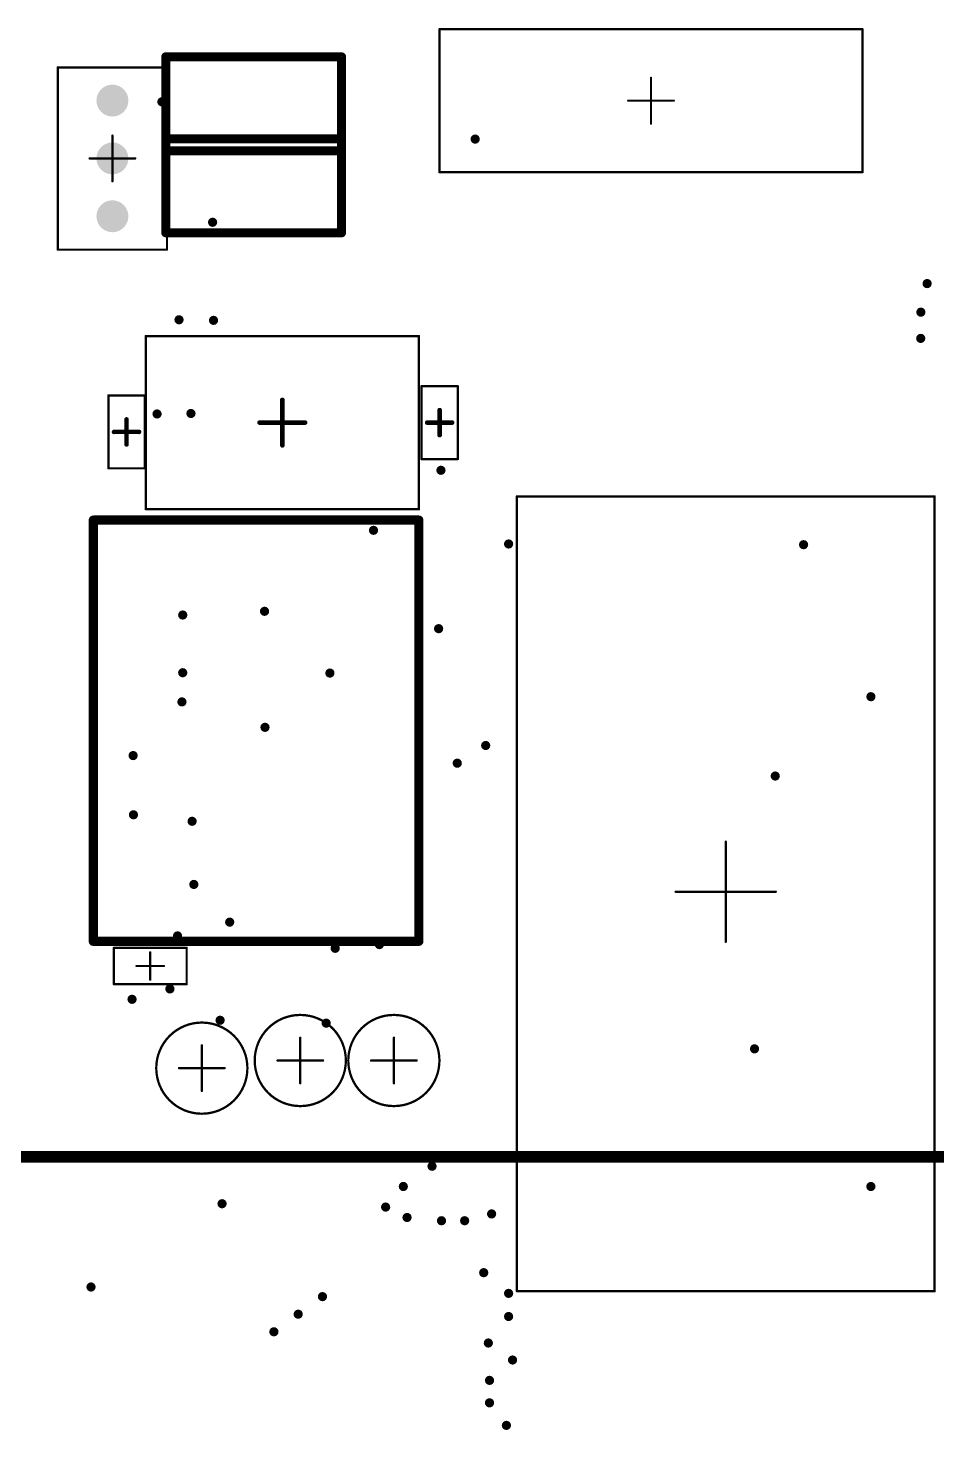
# Model space of a CAD drawing. Header units: inches. Extents: x -0.46 to 4.93, y -0.49 to 6.86.
# Drawn here: x 0.525 to 1.311, y 1.397 to 2.609 of the extents above; entities that cross this region are included whole.
import ezdxf

# ---------------------------------------------------------------- set-up
doc = ezdxf.new("R2010")
doc.units = ezdxf.units.IN
doc.header["$MEASUREMENT"] = 0
for name, color, linetype in [('Dimensions', 56, 'Continuous'), ('Pad Holes', 156, 'Continuous'), ('Top Courtyard', 56, 'Continuous'), ('Via Holes', 16, 'Continuous')]:
    doc.layers.add(name, color=color, linetype=linetype)

# ---------------------------------------------------------------- blocks, each defined once
blk = doc.blocks.new('416131160801_68')
at = {"layer": 'Top Courtyard'}
for points in [[(-0.0618, -0.1829, 0.00197, 0.00197, 0), (-0.0618, 0.1829, 0.00197, 0.00197, 0)], [(0.0618, 0.1829, 0.00197, 0.00197, 0), (-0.0618, 0.1829, 0.00197, 0.00197, 0)], [(0.0618, -0.1829, 0.00197, 0.00197, 0), (0.0618, 0.1829, 0.00197, 0.00197, 0)], [(0, -0.0197, 0.00197, 0.00197, 0), (0, 0.0197, 0.00197, 0.00197, 0)], [(0.0197, 0, 0.00197, 0.00197, 0), (-0.0197, 0, 0.00197, 0.00197, 0)], [(0.0618, -0.1829, 0.00197, 0.00197, 0), (-0.0618, -0.1829, 0.00197, 0.00197, 0)]]:
    blk.add_lwpolyline(points, format="xyseb", dxfattribs=at)
for points in [[(-0.0623, 0.1829, 0.000984, 0.000984, 1), (-0.0613, 0.1829, 0.000984, 0.000984, 1)], [(-0.0623, 0.1829, 0.000984, 0.000984, 1), (-0.0613, 0.1829, 0.000984, 0.000984, 1)], [(0.0613, 0.1829, 0.000984, 0.000984, 1), (0.0623, 0.1829, 0.000984, 0.000984, 1)], [(0.0613, 0.1829, 0.000984, 0.000984, 1), (0.0623, 0.1829, 0.000984, 0.000984, 1)], [(-0.0005, 0.0197, 0.000984, 0.000984, 1), (0.0005, 0.0197, 0.000984, 0.000984, 1)], [(-0.0202, 0, 0.000984, 0.000984, 1), (-0.0192, 0, 0.000984, 0.000984, 1)], [(0.0192, 0, 0.000984, 0.000984, 1), (0.0202, 0, 0.000984, 0.000984, 1)], [(-0.0005, -0.0197, 0.000984, 0.000984, 1), (0.0005, -0.0197, 0.000984, 0.000984, 1)], [(-0.0623, -0.1829, 0.000984, 0.000984, 1), (-0.0613, -0.1829, 0.000984, 0.000984, 1)], [(-0.0623, -0.1829, 0.000984, 0.000984, 1), (-0.0613, -0.1829, 0.000984, 0.000984, 1)], [(0.0613, -0.1829, 0.000984, 0.000984, 1), (0.0623, -0.1829, 0.000984, 0.000984, 1)], [(0.0613, -0.1829, 0.000984, 0.000984, 1), (0.0623, -0.1829, 0.000984, 0.000984, 1)]]:
    blk.add_lwpolyline(points, format="xyseb", close=True, dxfattribs=at)
blk = doc.blocks.new('GRPB031VWVN_RC_116')
at = {"layer": 'Pad Holes'}
h = blk.add_hatch(color=7, dxfattribs=at)
edge = h.paths.add_edge_path()
edge.add_arc((-0.05, 0), 0.0138, 0, 360)
h = blk.add_hatch(color=7, dxfattribs=at)
edge = h.paths.add_edge_path()
edge.add_arc((0, 0), 0.0138, 0, 360)
h = blk.add_hatch(color=7, dxfattribs=at)
edge = h.paths.add_edge_path()
edge.add_arc((0.05, 0), 0.0138, 0, 360)
at = {"layer": 'Top Courtyard'}
for points in [[(-0.0789, 0.0472, 0.00197, 0.00197, 0), (-0.0789, -0.0472, 0.00197, 0.00197, 0)], [(-0.0789, 0.0472, 0.00197, 0.00197, 0), (0.0787, 0.0472, 0.00197, 0.00197, 0)], [(0.0787, 0.0472, 0.00197, 0.00197, 0), (0.0787, -0.0472, 0.00197, 0.00197, 0)], [(0, 0.0197, 0.00197, 0.00197, 0), (0, -0.0197, 0.00197, 0.00197, 0)], [(-0.0197, 0, 0.00197, 0.00197, 0), (0.0197, 0, 0.00197, 0.00197, 0)], [(-0.0789, -0.0472, 0.00197, 0.00197, 0), (0.0787, -0.0472, 0.00197, 0.00197, 0)]]:
    blk.add_lwpolyline(points, format="xyseb", dxfattribs=at)
for points in [[(-0.0794, 0.0472, 0.000984, 0.000984, 1), (-0.0784, 0.0472, 0.000984, 0.000984, 1)], [(-0.0794, 0.0472, 0.000984, 0.000984, 1), (-0.0784, 0.0472, 0.000984, 0.000984, 1)], [(0.0782, 0.0472, 0.000984, 0.000984, 1), (0.0792, 0.0472, 0.000984, 0.000984, 1)], [(0.0782, 0.0472, 0.000984, 0.000984, 1), (0.0792, 0.0472, 0.000984, 0.000984, 1)], [(-0.0005, 0.0197, 0.000984, 0.000984, 1), (0.0005, 0.0197, 0.000984, 0.000984, 1)], [(-0.0202, 0, 0.000984, 0.000984, 1), (-0.0192, 0, 0.000984, 0.000984, 1)], [(0.0192, 0, 0.000984, 0.000984, 1), (0.0202, 0, 0.000984, 0.000984, 1)], [(-0.0005, -0.0197, 0.000984, 0.000984, 1), (0.0005, -0.0197, 0.000984, 0.000984, 1)], [(-0.0794, -0.0472, 0.000984, 0.000984, 1), (-0.0784, -0.0472, 0.000984, 0.000984, 1)], [(-0.0794, -0.0472, 0.000984, 0.000984, 1), (-0.0784, -0.0472, 0.000984, 0.000984, 1)], [(0.0782, -0.0472, 0.000984, 0.000984, 1), (0.0792, -0.0472, 0.000984, 0.000984, 1)], [(0.0782, -0.0472, 0.000984, 0.000984, 1), (0.0792, -0.0472, 0.000984, 0.000984, 1)]]:
    blk.add_lwpolyline(points, format="xyseb", close=True, dxfattribs=at)
blk = doc.blocks.new('ABRA_ABM3B_4_V_234')
at = {"layer": 'Top Courtyard'}
for points in [[(-0.1181, 0.0748, 0.00197, 0.00197, 0), (0.1181, 0.0748, 0.00197, 0.00197, 0)], [(-0.1181, 0.0748, 0.00197, 0.00197, 0), (-0.1181, -0.0748, 0.00197, 0.00197, 0)], [(0.1181, -0.0748, 0.00197, 0.00197, 0), (0.1181, 0.0748, 0.00197, 0.00197, 0)], [(0, -0.0197, 0.00394, 0.00394, 0), (0, 0.0197, 0.00394, 0.00394, 0)], [(-0.0197, 0, 0.00394, 0.00394, 0), (0.0197, 0, 0.00394, 0.00394, 0)], [(-0.1181, -0.0748, 0.00197, 0.00197, 0), (0.1181, -0.0748, 0.00197, 0.00197, 0)]]:
    blk.add_lwpolyline(points, format="xyseb", dxfattribs=at)
for points in [[(-0.1186, 0.0748, 0.000984, 0.000984, 1), (-0.1176, 0.0748, 0.000984, 0.000984, 1)], [(-0.1186, 0.0748, 0.000984, 0.000984, 1), (-0.1176, 0.0748, 0.000984, 0.000984, 1)], [(0.1176, 0.0748, 0.000984, 0.000984, 1), (0.1186, 0.0748, 0.000984, 0.000984, 1)], [(0.1176, 0.0748, 0.000984, 0.000984, 1), (0.1186, 0.0748, 0.000984, 0.000984, 1)], [(-0.001, 0.0197, 0.00197, 0.00197, 1), (0.001, 0.0197, 0.00197, 0.00197, 1)], [(-0.0207, 0, 0.00197, 0.00197, 1), (-0.0187, 0, 0.00197, 0.00197, 1)], [(0.0187, 0, 0.00197, 0.00197, 1), (0.0207, 0, 0.00197, 0.00197, 1)], [(-0.001, -0.0197, 0.00197, 0.00197, 1), (0.001, -0.0197, 0.00197, 0.00197, 1)], [(-0.1186, -0.0748, 0.000984, 0.000984, 1), (-0.1176, -0.0748, 0.000984, 0.000984, 1)], [(-0.1186, -0.0748, 0.000984, 0.000984, 1), (-0.1176, -0.0748, 0.000984, 0.000984, 1)], [(0.1176, -0.0748, 0.000984, 0.000984, 1), (0.1186, -0.0748, 0.000984, 0.000984, 1)], [(0.1176, -0.0748, 0.000984, 0.000984, 1), (0.1186, -0.0748, 0.000984, 0.000984, 1)]]:
    blk.add_lwpolyline(points, format="xyseb", close=True, dxfattribs=at)
blk = doc.blocks.new('TP100_200_NS_400')
at = {"layer": 'Top Courtyard'}
for points in [[(0.0394, 0, 0.00197, 0.00197, 1), (-0.0394, 0, 0.00197, 0.00197, 1)], [(-0.0005, 0.0197, 0.000984, 0.000984, 1), (0.0005, 0.0197, 0.000984, 0.000984, 1)], [(-0.0399, 0, 0.000984, 0.000984, 1), (-0.0389, 0, 0.000984, 0.000984, 1)], [(-0.0202, 0, 0.000984, 0.000984, 1), (-0.0192, 0, 0.000984, 0.000984, 1)], [(0.0192, 0, 0.000984, 0.000984, 1), (0.0202, 0, 0.000984, 0.000984, 1)], [(0.0389, 0, 0.000984, 0.000984, 1), (0.0399, 0, 0.000984, 0.000984, 1)], [(-0.0005, -0.0197, 0.000984, 0.000984, 1), (0.0005, -0.0197, 0.000984, 0.000984, 1)]]:
    blk.add_lwpolyline(points, format="xyseb", close=True, dxfattribs=at)
for points in [[(0, 0.0197, 0.00197, 0.00197, 0), (0, -0.0197, 0.00197, 0.00197, 0)], [(-0.0197, 0, 0.00197, 0.00197, 0), (0.0197, 0, 0.00197, 0.00197, 0)]]:
    blk.add_lwpolyline(points, format="xyseb", dxfattribs=at)
blk = doc.blocks.new('TP100_200_NS_432')
at = {"layer": 'Top Courtyard'}
for points in [[(0.0394, 0, 0.00197, 0.00197, 1), (-0.0394, 0, 0.00197, 0.00197, 1)], [(-0.0005, 0.0197, 0.000984, 0.000984, 1), (0.0005, 0.0197, 0.000984, 0.000984, 1)], [(-0.0399, 0, 0.000984, 0.000984, 1), (-0.0389, 0, 0.000984, 0.000984, 1)], [(-0.0202, 0, 0.000984, 0.000984, 1), (-0.0192, 0, 0.000984, 0.000984, 1)], [(0.0192, 0, 0.000984, 0.000984, 1), (0.0202, 0, 0.000984, 0.000984, 1)], [(0.0389, 0, 0.000984, 0.000984, 1), (0.0399, 0, 0.000984, 0.000984, 1)], [(-0.0005, -0.0197, 0.000984, 0.000984, 1), (0.0005, -0.0197, 0.000984, 0.000984, 1)]]:
    blk.add_lwpolyline(points, format="xyseb", close=True, dxfattribs=at)
for points in [[(0, 0.0197, 0.00197, 0.00197, 0), (0, -0.0197, 0.00197, 0.00197, 0)], [(-0.0197, 0, 0.00197, 0.00197, 0), (0.0197, 0, 0.00197, 0.00197, 0)]]:
    blk.add_lwpolyline(points, format="xyseb", dxfattribs=at)
blk = doc.blocks.new('FP_C04_065_SL_MFG_557')
at = {"layer": 'Top Courtyard'}
for points in [[(0.1407, 0.1821, 0.00787, 0.00787, 0), (-0.1407, 0.1821, 0.00787, 0.00787, 0)], [(-0.1407, 0.1821, 0.00787, 0.00787, 0), (-0.1407, -0.1821, 0.00787, 0.00787, 0)], [(0.1407, 0.1821, 0.00787, 0.00787, 0), (0.1407, -0.1821, 0.00787, 0.00787, 0)], [(0.1407, -0.1821, 0.00787, 0.00787, 0), (-0.1407, -0.1821, 0.00787, 0.00787, 0)]]:
    blk.add_lwpolyline(points, format="xyseb", dxfattribs=at)
for points in [[(-0.1427, 0.1821, 0.00394, 0.00394, 1), (-0.1388, 0.1821, 0.00394, 0.00394, 1)], [(-0.1427, 0.1821, 0.00394, 0.00394, 1), (-0.1388, 0.1821, 0.00394, 0.00394, 1)], [(0.1388, 0.1821, 0.00394, 0.00394, 1), (0.1427, 0.1821, 0.00394, 0.00394, 1)], [(0.1388, 0.1821, 0.00394, 0.00394, 1), (0.1427, 0.1821, 0.00394, 0.00394, 1)], [(-0.1427, -0.1821, 0.00394, 0.00394, 1), (-0.1388, -0.1821, 0.00394, 0.00394, 1)], [(-0.1427, -0.1821, 0.00394, 0.00394, 1), (-0.1388, -0.1821, 0.00394, 0.00394, 1)], [(0.1388, -0.1821, 0.00394, 0.00394, 1), (0.1427, -0.1821, 0.00394, 0.00394, 1)], [(0.1388, -0.1821, 0.00394, 0.00394, 1), (0.1427, -0.1821, 0.00394, 0.00394, 1)]]:
    blk.add_lwpolyline(points, format="xyseb", close=True, dxfattribs=at)
blk = doc.blocks.new('TP100_200_NS_610')
at = {"layer": 'Top Courtyard'}
for points in [[(0.0394, 0, 0.00197, 0.00197, 1), (-0.0394, 0, 0.00197, 0.00197, 1)], [(-0.0005, 0.0197, 0.000984, 0.000984, 1), (0.0005, 0.0197, 0.000984, 0.000984, 1)], [(-0.0399, 0, 0.000984, 0.000984, 1), (-0.0389, 0, 0.000984, 0.000984, 1)], [(-0.0202, 0, 0.000984, 0.000984, 1), (-0.0192, 0, 0.000984, 0.000984, 1)], [(0.0192, 0, 0.000984, 0.000984, 1), (0.0202, 0, 0.000984, 0.000984, 1)], [(0.0389, 0, 0.000984, 0.000984, 1), (0.0399, 0, 0.000984, 0.000984, 1)], [(-0.0005, -0.0197, 0.000984, 0.000984, 1), (0.0005, -0.0197, 0.000984, 0.000984, 1)]]:
    blk.add_lwpolyline(points, format="xyseb", close=True, dxfattribs=at)
for points in [[(0, 0.0197, 0.00197, 0.00197, 0), (0, -0.0197, 0.00197, 0.00197, 0)], [(0.0197, 0, 0.00197, 0.00197, 0), (-0.0197, 0, 0.00197, 0.00197, 0)]]:
    blk.add_lwpolyline(points, format="xyseb", dxfattribs=at)
blk = doc.blocks.new('FP_ERJ3EK_IPC_A_746')
at = {"layer": 'Top Courtyard'}
for points in [[(-0.0759, 0.0406, 0.00787, 0.00787, 0), (0.0759, 0.0406, 0.00787, 0.00787, 0)], [(-0.0759, -0.0406, 0.00787, 0.00787, 0), (-0.0759, 0.0406, 0.00787, 0.00787, 0)], [(0.0759, -0.0406, 0.00787, 0.00787, 0), (0.0759, 0.0406, 0.00787, 0.00787, 0)], [(-0.0759, -0.0406, 0.00787, 0.00787, 0), (0.0759, -0.0406, 0.00787, 0.00787, 0)]]:
    blk.add_lwpolyline(points, format="xyseb", dxfattribs=at)
for points in [[(-0.0779, 0.0406, 0.00394, 0.00394, 1), (-0.074, 0.0406, 0.00394, 0.00394, 1)], [(-0.0779, 0.0406, 0.00394, 0.00394, 1), (-0.074, 0.0406, 0.00394, 0.00394, 1)], [(0.074, 0.0406, 0.00394, 0.00394, 1), (0.0779, 0.0406, 0.00394, 0.00394, 1)], [(0.074, 0.0406, 0.00394, 0.00394, 1), (0.0779, 0.0406, 0.00394, 0.00394, 1)], [(-0.0779, -0.0406, 0.00394, 0.00394, 1), (-0.074, -0.0406, 0.00394, 0.00394, 1)], [(-0.0779, -0.0406, 0.00394, 0.00394, 1), (-0.074, -0.0406, 0.00394, 0.00394, 1)], [(0.074, -0.0406, 0.00394, 0.00394, 1), (0.0779, -0.0406, 0.00394, 0.00394, 1)], [(0.074, -0.0406, 0.00394, 0.00394, 1), (0.0779, -0.0406, 0.00394, 0.00394, 1)]]:
    blk.add_lwpolyline(points, format="xyseb", close=True, dxfattribs=at)
blk = doc.blocks.new('FP_ERJ3EK_IPC_A_747')
at = {"layer": 'Top Courtyard'}
for points in [[(0.0759, 0.0406, 0.00787, 0.00787, 0), (-0.0759, 0.0406, 0.00787, 0.00787, 0)], [(-0.0759, 0.0406, 0.00787, 0.00787, 0), (-0.0759, -0.0406, 0.00787, 0.00787, 0)], [(0.0759, 0.0406, 0.00787, 0.00787, 0), (0.0759, -0.0406, 0.00787, 0.00787, 0)], [(0.0759, -0.0406, 0.00787, 0.00787, 0), (-0.0759, -0.0406, 0.00787, 0.00787, 0)]]:
    blk.add_lwpolyline(points, format="xyseb", dxfattribs=at)
for points in [[(-0.0779, 0.0406, 0.00394, 0.00394, 1), (-0.074, 0.0406, 0.00394, 0.00394, 1)], [(-0.0779, 0.0406, 0.00394, 0.00394, 1), (-0.074, 0.0406, 0.00394, 0.00394, 1)], [(0.074, 0.0406, 0.00394, 0.00394, 1), (0.0779, 0.0406, 0.00394, 0.00394, 1)], [(0.074, 0.0406, 0.00394, 0.00394, 1), (0.0779, 0.0406, 0.00394, 0.00394, 1)], [(-0.0779, -0.0406, 0.00394, 0.00394, 1), (-0.074, -0.0406, 0.00394, 0.00394, 1)], [(-0.0779, -0.0406, 0.00394, 0.00394, 1), (-0.074, -0.0406, 0.00394, 0.00394, 1)], [(0.074, -0.0406, 0.00394, 0.00394, 1), (0.0779, -0.0406, 0.00394, 0.00394, 1)], [(0.074, -0.0406, 0.00394, 0.00394, 1), (0.0779, -0.0406, 0.00394, 0.00394, 1)]]:
    blk.add_lwpolyline(points, format="xyseb", close=True, dxfattribs=at)
blk = doc.blocks.new('20021121_00010T1LF_783')
at = {"layer": 'Top Courtyard'}
for points in [[(-0.3453, 0.1806, 0.00197, 0.00197, 0), (0.3417, 0.1806, 0.00197, 0.00197, 0)], [(-0.3453, 0.1806, 0.00197, 0.00197, 0), (-0.3453, -0.1806, 0.00197, 0.00197, 0)], [(0.3417, 0.1806, 0.00197, 0.00197, 0), (0.3417, -0.1806, 0.00197, 0.00197, 0)], [(0, 0.0433, 0.00197, 0.00197, 0), (0, 0, 0.00197, 0.00197, 0)], [(-0.0433, 0, 0.00197, 0.00197, 0), (0, 0, 0.00197, 0.00197, 0)], [(0, 0, 0.00197, 0.00197, 0), (0.0433, 0, 0.00197, 0.00197, 0)], [(0, 0, 0.00197, 0.00197, 0), (0, -0.0433, 0.00197, 0.00197, 0)], [(-0.3453, -0.1806, 0.00197, 0.00197, 0), (0.3417, -0.1806, 0.00197, 0.00197, 0)]]:
    blk.add_lwpolyline(points, format="xyseb", dxfattribs=at)
for points in [[(-0.3458, 0.1806, 0.000984, 0.000984, 1), (-0.3448, 0.1806, 0.000984, 0.000984, 1)], [(-0.3458, 0.1806, 0.000984, 0.000984, 1), (-0.3448, 0.1806, 0.000984, 0.000984, 1)], [(0.3412, 0.1806, 0.000984, 0.000984, 1), (0.3422, 0.1806, 0.000984, 0.000984, 1)], [(0.3412, 0.1806, 0.000984, 0.000984, 1), (0.3422, 0.1806, 0.000984, 0.000984, 1)], [(-0.0005, 0.0433, 0.000984, 0.000984, 1), (0.0005, 0.0433, 0.000984, 0.000984, 1)], [(-0.0438, 0, 0.000984, 0.000984, 1), (-0.0428, 0, 0.000984, 0.000984, 1)], [(-0.0005, 0, 0.000984, 0.000984, 1), (0.0005, 0, 0.000984, 0.000984, 1)], [(-0.0005, 0, 0.000984, 0.000984, 1), (0.0005, 0, 0.000984, 0.000984, 1)], [(-0.0005, 0, 0.000984, 0.000984, 1), (0.0005, 0, 0.000984, 0.000984, 1)], [(-0.0005, 0, 0.000984, 0.000984, 1), (0.0005, 0, 0.000984, 0.000984, 1)], [(0.0428, 0, 0.000984, 0.000984, 1), (0.0438, 0, 0.000984, 0.000984, 1)], [(-0.0005, -0.0433, 0.000984, 0.000984, 1), (0.0005, -0.0433, 0.000984, 0.000984, 1)], [(-0.3458, -0.1806, 0.000984, 0.000984, 1), (-0.3448, -0.1806, 0.000984, 0.000984, 1)], [(-0.3458, -0.1806, 0.000984, 0.000984, 1), (-0.3448, -0.1806, 0.000984, 0.000984, 1)], [(0.3412, -0.1806, 0.000984, 0.000984, 1), (0.3422, -0.1806, 0.000984, 0.000984, 1)], [(0.3412, -0.1806, 0.000984, 0.000984, 1), (0.3422, -0.1806, 0.000984, 0.000984, 1)]]:
    blk.add_lwpolyline(points, format="xyseb", close=True, dxfattribs=at)
blk = doc.blocks.new('CAPC1005X55X25LL05T05_867')
at = {"layer": 'Top Courtyard'}
for points in [[(-0.0315, 0.0157, 0.00197, 0.00197, 0), (-0.0315, -0.0157, 0.00197, 0.00197, 0)], [(-0.0315, 0.0157, 0.00197, 0.00197, 0), (0.0315, 0.0157, 0.00197, 0.00197, 0)], [(0, 0.0108, 0.00394, 0.00394, 0), (0, -0.0108, 0.00394, 0.00394, 0)], [(0.0315, 0.0157, 0.00197, 0.00197, 0), (0.0315, -0.0157, 0.00197, 0.00197, 0)], [(-0.0108, 0, 0.00394, 0.00394, 0), (0.0108, 0, 0.00394, 0.00394, 0)], [(-0.0315, -0.0157, 0.00197, 0.00197, 0), (0.0315, -0.0157, 0.00197, 0.00197, 0)]]:
    blk.add_lwpolyline(points, format="xyseb", dxfattribs=at)
for points in [[(-0.032, 0.0157, 0.000984, 0.000984, 1), (-0.031, 0.0157, 0.000984, 0.000984, 1)], [(-0.032, 0.0157, 0.000984, 0.000984, 1), (-0.031, 0.0157, 0.000984, 0.000984, 1)], [(-0.001, 0.0108, 0.00197, 0.00197, 1), (0.001, 0.0108, 0.00197, 0.00197, 1)], [(0.031, 0.0157, 0.000984, 0.000984, 1), (0.032, 0.0157, 0.000984, 0.000984, 1)], [(0.031, 0.0157, 0.000984, 0.000984, 1), (0.032, 0.0157, 0.000984, 0.000984, 1)], [(-0.0118, 0, 0.00197, 0.00197, 1), (-0.0098, 0, 0.00197, 0.00197, 1)], [(0.0098, 0, 0.00197, 0.00197, 1), (0.0118, 0, 0.00197, 0.00197, 1)], [(-0.001, -0.0108, 0.00197, 0.00197, 1), (0.001, -0.0108, 0.00197, 0.00197, 1)], [(-0.032, -0.0157, 0.000984, 0.000984, 1), (-0.031, -0.0157, 0.000984, 0.000984, 1)], [(-0.032, -0.0157, 0.000984, 0.000984, 1), (-0.031, -0.0157, 0.000984, 0.000984, 1)], [(0.031, -0.0157, 0.000984, 0.000984, 1), (0.032, -0.0157, 0.000984, 0.000984, 1)], [(0.031, -0.0157, 0.000984, 0.000984, 1), (0.032, -0.0157, 0.000984, 0.000984, 1)]]:
    blk.add_lwpolyline(points, format="xyseb", close=True, dxfattribs=at)
blk = doc.blocks.new('CAPC1005X55X25LL05T05_868')
at = {"layer": 'Top Courtyard'}
for points in [[(-0.0315, -0.0157, 0.00197, 0.00197, 0), (-0.0315, 0.0157, 0.00197, 0.00197, 0)], [(0.0315, 0.0157, 0.00197, 0.00197, 0), (-0.0315, 0.0157, 0.00197, 0.00197, 0)], [(0, -0.0108, 0.00394, 0.00394, 0), (0, 0.0108, 0.00394, 0.00394, 0)], [(0.0315, -0.0157, 0.00197, 0.00197, 0), (0.0315, 0.0157, 0.00197, 0.00197, 0)], [(0.0108, 0, 0.00394, 0.00394, 0), (-0.0108, 0, 0.00394, 0.00394, 0)], [(0.0315, -0.0157, 0.00197, 0.00197, 0), (-0.0315, -0.0157, 0.00197, 0.00197, 0)]]:
    blk.add_lwpolyline(points, format="xyseb", dxfattribs=at)
for points in [[(-0.032, 0.0157, 0.000984, 0.000984, 1), (-0.031, 0.0157, 0.000984, 0.000984, 1)], [(-0.032, 0.0157, 0.000984, 0.000984, 1), (-0.031, 0.0157, 0.000984, 0.000984, 1)], [(-0.001, 0.0108, 0.00197, 0.00197, 1), (0.001, 0.0108, 0.00197, 0.00197, 1)], [(0.031, 0.0157, 0.000984, 0.000984, 1), (0.032, 0.0157, 0.000984, 0.000984, 1)], [(0.031, 0.0157, 0.000984, 0.000984, 1), (0.032, 0.0157, 0.000984, 0.000984, 1)], [(-0.0118, 0, 0.00197, 0.00197, 1), (-0.0098, 0, 0.00197, 0.00197, 1)], [(0.0098, 0, 0.00197, 0.00197, 1), (0.0118, 0, 0.00197, 0.00197, 1)], [(-0.001, -0.0108, 0.00197, 0.00197, 1), (0.001, -0.0108, 0.00197, 0.00197, 1)], [(-0.032, -0.0157, 0.000984, 0.000984, 1), (-0.031, -0.0157, 0.000984, 0.000984, 1)], [(-0.032, -0.0157, 0.000984, 0.000984, 1), (-0.031, -0.0157, 0.000984, 0.000984, 1)], [(0.031, -0.0157, 0.000984, 0.000984, 1), (0.032, -0.0157, 0.000984, 0.000984, 1)], [(0.031, -0.0157, 0.000984, 0.000984, 1), (0.032, -0.0157, 0.000984, 0.000984, 1)]]:
    blk.add_lwpolyline(points, format="xyseb", close=True, dxfattribs=at)
blk = doc.blocks.new('CAPC0402_1005_70_L_918')
at = {"layer": 'Top Courtyard'}
for points in [[(-0.0315, 0.0157, 0.00197, 0.00197, 0), (-0.0315, -0.0157, 0.00197, 0.00197, 0)], [(0.0315, 0.0157, 0.00197, 0.00197, 0), (-0.0315, 0.0157, 0.00197, 0.00197, 0)], [(0, 0.0118, 0.00197, 0.00197, 0), (0, -0.0118, 0.00197, 0.00197, 0)], [(0.0315, 0.0157, 0.00197, 0.00197, 0), (0.0315, -0.0157, 0.00197, 0.00197, 0)], [(0.0118, 0, 0.00197, 0.00197, 0), (-0.0118, 0, 0.00197, 0.00197, 0)], [(0.0315, -0.0157, 0.00197, 0.00197, 0), (-0.0315, -0.0157, 0.00197, 0.00197, 0)]]:
    blk.add_lwpolyline(points, format="xyseb", dxfattribs=at)
for points in [[(-0.032, 0.0157, 0.000984, 0.000984, 1), (-0.031, 0.0157, 0.000984, 0.000984, 1)], [(-0.032, 0.0157, 0.000984, 0.000984, 1), (-0.031, 0.0157, 0.000984, 0.000984, 1)], [(-0.0005, 0.0118, 0.000984, 0.000984, 1), (0.0005, 0.0118, 0.000984, 0.000984, 1)], [(0.031, 0.0157, 0.000984, 0.000984, 1), (0.032, 0.0157, 0.000984, 0.000984, 1)], [(0.031, 0.0157, 0.000984, 0.000984, 1), (0.032, 0.0157, 0.000984, 0.000984, 1)], [(-0.0123, 0, 0.000984, 0.000984, 1), (-0.0113, 0, 0.000984, 0.000984, 1)], [(0.0113, 0, 0.000984, 0.000984, 1), (0.0123, 0, 0.000984, 0.000984, 1)], [(-0.0005, -0.0118, 0.000984, 0.000984, 1), (0.0005, -0.0118, 0.000984, 0.000984, 1)], [(-0.032, -0.0157, 0.000984, 0.000984, 1), (-0.031, -0.0157, 0.000984, 0.000984, 1)], [(-0.032, -0.0157, 0.000984, 0.000984, 1), (-0.031, -0.0157, 0.000984, 0.000984, 1)], [(0.031, -0.0157, 0.000984, 0.000984, 1), (0.032, -0.0157, 0.000984, 0.000984, 1)], [(0.031, -0.0157, 0.000984, 0.000984, 1), (0.032, -0.0157, 0.000984, 0.000984, 1)]]:
    blk.add_lwpolyline(points, format="xyseb", close=True, dxfattribs=at)

msp = doc.modelspace()

# ---------------------------------------------------------------- hatches: boundary and pattern name
at = {"layer": 'Via Holes'}
h = msp.add_hatch(color=7, dxfattribs=at)
edge = h.paths.add_edge_path()
edge.add_arc((0.6412, 2.545), 0.004, 0, 360)
h = msp.add_hatch(color=7, dxfattribs=at)
edge = h.paths.add_edge_path()
edge.add_arc((0.912, 2.5128), 0.004, 0, 360)
h = msp.add_hatch(color=7, dxfattribs=at)
edge = h.paths.add_edge_path()
edge.add_arc((0.685, 2.4409), 0.004, 0, 360)
h = msp.add_hatch(color=7, dxfattribs=at)
edge = h.paths.add_edge_path()
edge.add_arc((1.3027, 2.3879), 0.004, 0, 360)
h = msp.add_hatch(color=7, dxfattribs=at)
edge = h.paths.add_edge_path()
edge.add_arc((1.2973, 2.3632), 0.004, 0, 360)
h = msp.add_hatch(color=7, dxfattribs=at)
edge = h.paths.add_edge_path()
edge.add_arc((0.656, 2.3566), 0.004, 0, 360)
h = msp.add_hatch(color=7, dxfattribs=at)
edge = h.paths.add_edge_path()
edge.add_arc((0.6858, 2.3561), 0.004, 0, 360)
h = msp.add_hatch(color=7, dxfattribs=at)
edge = h.paths.add_edge_path()
edge.add_arc((1.2972, 2.3405), 0.004, 0, 360)
h = msp.add_hatch(color=7, dxfattribs=at)
edge = h.paths.add_edge_path()
edge.add_arc((0.637, 2.2752), 0.004, 0, 360)
h = msp.add_hatch(color=7, dxfattribs=at)
edge = h.paths.add_edge_path()
edge.add_arc((0.6663, 2.2756), 0.004, 0, 360)
h = msp.add_hatch(color=7, dxfattribs=at)
edge = h.paths.add_edge_path()
edge.add_arc((0.8824, 2.2265), 0.004, 0, 360)
h = msp.add_hatch(color=7, dxfattribs=at)
edge = h.paths.add_edge_path()
edge.add_arc((0.8241, 2.1746), 0.004, 0, 360)
h = msp.add_hatch(color=7, dxfattribs=at)
edge = h.paths.add_edge_path()
edge.add_arc((0.9409, 2.1628), 0.004, 0, 360)
h = msp.add_hatch(color=7, dxfattribs=at)
edge = h.paths.add_edge_path()
edge.add_arc((1.1959, 2.1622), 0.004, 0, 360)
h = msp.add_hatch(color=7, dxfattribs=at)
edge = h.paths.add_edge_path()
edge.add_arc((0.6592, 2.1014), 0.004, 0, 360)
h = msp.add_hatch(color=7, dxfattribs=at)
edge = h.paths.add_edge_path()
edge.add_arc((0.7299, 2.1046), 0.004, 0, 360)
h = msp.add_hatch(color=7, dxfattribs=at)
edge = h.paths.add_edge_path()
edge.add_arc((0.8804, 2.0896), 0.004, 0, 360)
h = msp.add_hatch(color=7, dxfattribs=at)
edge = h.paths.add_edge_path()
edge.add_arc((0.6592, 2.0515), 0.004, 0, 360)
h = msp.add_hatch(color=7, dxfattribs=at)
edge = h.paths.add_edge_path()
edge.add_arc((0.7864, 2.0512), 0.004, 0, 360)
h = msp.add_hatch(color=7, dxfattribs=at)
edge = h.paths.add_edge_path()
edge.add_arc((0.6585, 2.0263), 0.004, 0, 360)
h = msp.add_hatch(color=7, dxfattribs=at)
edge = h.paths.add_edge_path()
edge.add_arc((1.2541, 2.0308), 0.004, 0, 360)
h = msp.add_hatch(color=7, dxfattribs=at)
edge = h.paths.add_edge_path()
edge.add_arc((0.7303, 2.0043), 0.004, 0, 360)
h = msp.add_hatch(color=7, dxfattribs=at)
edge = h.paths.add_edge_path()
edge.add_arc((0.9211, 1.9886), 0.004, 0, 360)
h = msp.add_hatch(color=7, dxfattribs=at)
edge = h.paths.add_edge_path()
edge.add_arc((0.6163, 1.9799), 0.004, 0, 360)
h = msp.add_hatch(color=7, dxfattribs=at)
edge = h.paths.add_edge_path()
edge.add_arc((0.8965, 1.9733), 0.004, 0, 360)
h = msp.add_hatch(color=7, dxfattribs=at)
edge = h.paths.add_edge_path()
edge.add_arc((1.1714, 1.9622), 0.004, 0, 360)
h = msp.add_hatch(color=7, dxfattribs=at)
edge = h.paths.add_edge_path()
edge.add_arc((0.6166, 1.9287), 0.004, 0, 360)
h = msp.add_hatch(color=7, dxfattribs=at)
edge = h.paths.add_edge_path()
edge.add_arc((0.6673, 1.9231), 0.004, 0, 360)
h = msp.add_hatch(color=7, dxfattribs=at)
edge = h.paths.add_edge_path()
edge.add_arc((0.6688, 1.8685), 0.004, 0, 360)
h = msp.add_hatch(color=7, dxfattribs=at)
edge = h.paths.add_edge_path()
edge.add_arc((0.6998, 1.8359), 0.004, 0, 360)
h = msp.add_hatch(color=7, dxfattribs=at)
edge = h.paths.add_edge_path()
edge.add_arc((0.6547, 1.824), 0.004, 0, 360)
h = msp.add_hatch(color=7, dxfattribs=at)
edge = h.paths.add_edge_path()
edge.add_arc((0.8292, 1.8165), 0.004, 0, 360)
h = msp.add_hatch(color=7, dxfattribs=at)
edge = h.paths.add_edge_path()
edge.add_arc((0.791, 1.8133), 0.004, 0, 360)
h = msp.add_hatch(color=7, dxfattribs=at)
edge = h.paths.add_edge_path()
edge.add_arc((0.6481, 1.7782), 0.004, 0, 360)
h = msp.add_hatch(color=7, dxfattribs=at)
edge = h.paths.add_edge_path()
edge.add_arc((0.6154, 1.7692), 0.004, 0, 360)
h = msp.add_hatch(color=7, dxfattribs=at)
edge = h.paths.add_edge_path()
edge.add_arc((0.6915, 1.7511), 0.004, 0, 360)
h = msp.add_hatch(color=7, dxfattribs=at)
edge = h.paths.add_edge_path()
edge.add_arc((0.7832, 1.7486), 0.004, 0, 360)
h = msp.add_hatch(color=7, dxfattribs=at)
edge = h.paths.add_edge_path()
edge.add_arc((1.1535, 1.7264), 0.004, 0, 360)
h = msp.add_hatch(color=7, dxfattribs=at)
edge = h.paths.add_edge_path()
edge.add_arc((0.8747, 1.6249), 0.004, 0, 360)
h = msp.add_hatch(color=7, dxfattribs=at)
edge = h.paths.add_edge_path()
edge.add_arc((0.8499, 1.6074), 0.004, 0, 360)
h = msp.add_hatch(color=7, dxfattribs=at)
edge = h.paths.add_edge_path()
edge.add_arc((1.2541, 1.6074), 0.004, 0, 360)
h = msp.add_hatch(color=7, dxfattribs=at)
edge = h.paths.add_edge_path()
edge.add_arc((0.6932, 1.5925), 0.004, 0, 360)
h = msp.add_hatch(color=7, dxfattribs=at)
edge = h.paths.add_edge_path()
edge.add_arc((0.8346, 1.5896), 0.004, 0, 360)
h = msp.add_hatch(color=7, dxfattribs=at)
edge = h.paths.add_edge_path()
edge.add_arc((0.9262, 1.5837), 0.004, 0, 360)
h = msp.add_hatch(color=7, dxfattribs=at)
edge = h.paths.add_edge_path()
edge.add_arc((0.8531, 1.5806), 0.004, 0, 360)
h = msp.add_hatch(color=7, dxfattribs=at)
edge = h.paths.add_edge_path()
edge.add_arc((0.8829, 1.5778), 0.004, 0, 360)
h = msp.add_hatch(color=7, dxfattribs=at)
edge = h.paths.add_edge_path()
edge.add_arc((0.9029, 1.5778), 0.004, 0, 360)
h = msp.add_hatch(color=7, dxfattribs=at)
edge = h.paths.add_edge_path()
edge.add_arc((0.9194, 1.5329), 0.004, 0, 360)
h = msp.add_hatch(color=7, dxfattribs=at)
edge = h.paths.add_edge_path()
edge.add_arc((0.5799, 1.5205), 0.004, 0, 360)
h = msp.add_hatch(color=7, dxfattribs=at)
edge = h.paths.add_edge_path()
edge.add_arc((0.78, 1.5122), 0.004, 0, 360)
h = msp.add_hatch(color=7, dxfattribs=at)
edge = h.paths.add_edge_path()
edge.add_arc((0.9409, 1.515), 0.004, 0, 360)
h = msp.add_hatch(color=7, dxfattribs=at)
edge = h.paths.add_edge_path()
edge.add_arc((0.759, 1.497), 0.004, 0, 360)
h = msp.add_hatch(color=7, dxfattribs=at)
edge = h.paths.add_edge_path()
edge.add_arc((0.9409, 1.495), 0.004, 0, 360)
h = msp.add_hatch(color=7, dxfattribs=at)
edge = h.paths.add_edge_path()
edge.add_arc((0.738, 1.4818), 0.004, 0, 360)
h = msp.add_hatch(color=7, dxfattribs=at)
edge = h.paths.add_edge_path()
edge.add_arc((0.9234, 1.4721), 0.004, 0, 360)
h = msp.add_hatch(color=7, dxfattribs=at)
edge = h.paths.add_edge_path()
edge.add_arc((0.9443, 1.4574), 0.004, 0, 360)
h = msp.add_hatch(color=7, dxfattribs=at)
edge = h.paths.add_edge_path()
edge.add_arc((0.9244, 1.4398), 0.004, 0, 360)
h = msp.add_hatch(color=7, dxfattribs=at)
edge = h.paths.add_edge_path()
edge.add_arc((0.9244, 1.4204), 0.004, 0, 360)
h = msp.add_hatch(color=7, dxfattribs=at)
edge = h.paths.add_edge_path()
edge.add_arc((0.939, 1.4009), 0.004, 0, 360)

# ---------------------------------------------------------------- linework, layer by layer
at = {"layer": 'Dimensions'}
for points in [[(-0.3269, 1.6331, 0.01, 0.01, 0), (1.6641, 1.6331, 0.01, 0.01, 0)], [(-0.2246, 1.6331, 0.01, 0.01, 0), (1.6641, 1.6331, 0.01, 0.01, 0)], [(-0.2246, 1.6331, 0.01, 0.01, 0), (1.6641, 1.6331, 0.01, 0.01, 0)]]:
    msp.add_lwpolyline(points, format="xyseb", dxfattribs=at)

# ---------------------------------------------------------------- block references
for name, p, rotation in [('416131160801_68', (1.064, 2.546), 270), ('FP_ERJ3EK_IPC_A_747', (0.7205, 2.5433), 180), ('GRPB031VWVN_RC_116', (0.5984, 2.4961), 90), ('CAPC1005X55X25LL05T05_868', (0.6106, 2.2597), 270), ('CAPC1005X55X25LL05T05_867', (0.8813, 2.2677), 90), ('20021121_00010T1LF_783', (1.1286, 1.8622), 90), ('FP_C04_065_SL_MFG_557', (0.7226, 2.0014), 180), ('CAPC0402_1005_70_L_918', (0.6311, 1.798), 180), ('TP100_200_NS_610', (0.6757, 1.7097), 180), ('TP100_200_NS_400', (0.7608, 1.7163), 90), ('TP100_200_NS_432', (0.8417, 1.7163), 90)]:
    msp.add_blockref(name, p, dxfattribs=dict(rotation=rotation))
for name, p in [('FP_ERJ3EK_IPC_A_746', (0.7205, 2.4724)), ('ABRA_ABM3B_4_V_234', (0.7453, 2.2677))]:
    msp.add_blockref(name, p)

doc.saveas('drawing.dxf')
